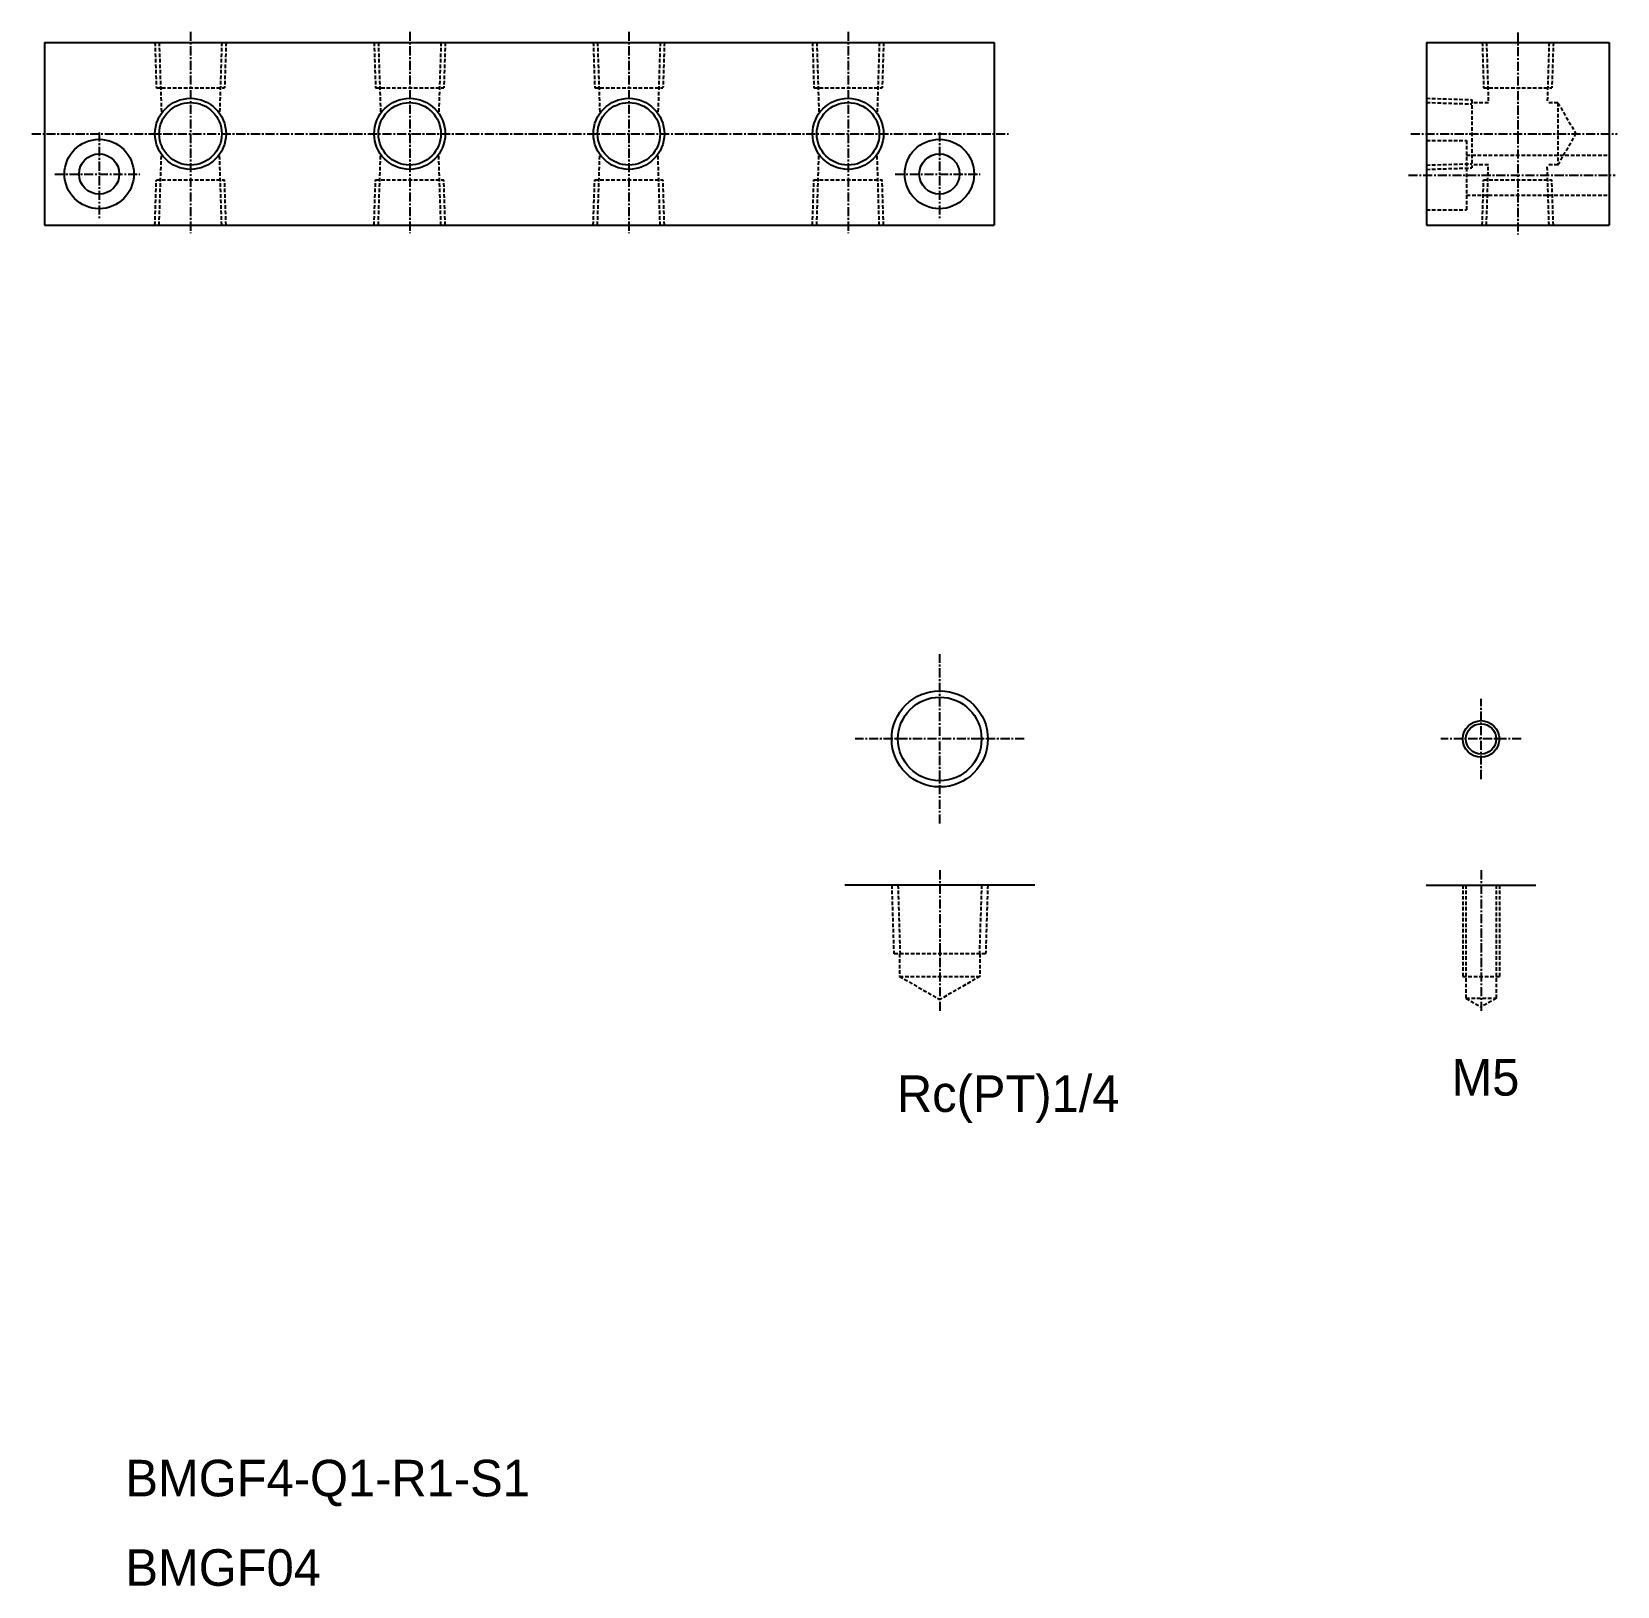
# Model space of a CAD drawing. Extents: x 3162 to 3379, y 9495 to 9708.
import ezdxf
from ezdxf.enums import TextEntityAlignment as Align

# ---------------------------------------------------------------- set-up
doc = ezdxf.new("R2010")
doc.units = 0
doc.linetypes.add('CENTER', pattern=[2, 1.25, -0.25, 0.25, -0.25])
doc.linetypes.add('DASHED', pattern=[0.75, 0.5, -0.25])
doc.layers.get('0').update_dxf_attribs({"linetype": 'CONTINUOUS'})
doc.layers.add('CENTER', color=1, linetype='CENTER')

msp = doc.modelspace()

# ---------------------------------------------------------------- linework, layer by layer
at = {"color": 7, "linetype": 'CONTINUOUS'}
for p, q in [((3164.05, 9706.12), (3294.05, 9706.12)), ((3164.05, 9706.12), (3164.05, 9681.12)), ((3294.05, 9706.12), (3294.05, 9681.12)), ((3353.21, 9706.12), (3353.21, 9681.12)), ((3353.21, 9706.12), (3378.21, 9706.12)), ((3378.21, 9706.12), (3378.21, 9681.12)), ((3164.05, 9681.12), (3294.05, 9681.12)), ((3353.21, 9681.12), (3378.21, 9681.12)), ((3299.6, 9590.8), (3273.6, 9590.8)), ((3353.19, 9590.8), (3368.19, 9590.8))]:
    msp.add_line(p, q, dxfattribs=at)
at = {"color": 3, "linetype": 'DASHED'}
for p, q in [((3179.18, 9706.12), (3179.38, 9699.92)), ((3179.76, 9706.12), (3180.07, 9696.42)), ((3188.33, 9706.12), (3188.03, 9696.42)), ((3188.91, 9706.12), (3188.72, 9699.92)), ((3209.18, 9706.12), (3209.38, 9699.92)), ((3209.76, 9706.12), (3210.07, 9696.42)), ((3218.33, 9706.12), (3218.03, 9696.42)), ((3218.91, 9706.12), (3218.72, 9699.92)), ((3239.18, 9706.12), (3239.38, 9699.92)), ((3239.76, 9706.12), (3240.07, 9696.42)), ((3248.33, 9706.12), (3248.03, 9696.42)), ((3248.91, 9706.12), (3248.72, 9699.92)), ((3269.18, 9706.12), (3269.38, 9699.92)), ((3269.76, 9706.12), (3270.07, 9696.42)), ((3278.33, 9706.12), (3278.03, 9696.42)), ((3278.91, 9706.12), (3278.72, 9699.92)), ((3360.85, 9706.12), (3361.04, 9699.92)), ((3361.43, 9706.12), (3361.69, 9697.87)), ((3370, 9706.12), (3369.74, 9697.87)), ((3370.58, 9706.12), (3370.38, 9699.92)), ((3179.38, 9699.92), (3188.72, 9699.92)), ((3209.38, 9699.92), (3218.72, 9699.92)), ((3239.38, 9699.92), (3248.72, 9699.92)), ((3269.38, 9699.92), (3278.72, 9699.92)), ((3353.21, 9698.49), (3359.41, 9698.29)), ((3361.04, 9699.92), (3370.38, 9699.92)), ((3353.21, 9697.91), (3359.41, 9697.71)), ((3359.41, 9698.29), (3359.41, 9688.95)), ((3361.69, 9697.87), (3359.41, 9697.87)), ((3371.21, 9697.87), (3369.74, 9697.87)), ((3371.21, 9697.87), (3371.21, 9689.37)), ((3371.21, 9697.87), (3373.67, 9693.62)), ((3353.21, 9692.71), (3358.71, 9692.71)), ((3358.71, 9692.71), (3358.71, 9683.21)), ((3371.21, 9689.37), (3373.67, 9693.62)), ((3179.76, 9681.12), (3180.07, 9690.83)), ((3188.33, 9681.12), (3188.03, 9690.83)), ((3209.76, 9681.12), (3210.07, 9690.83)), ((3218.33, 9681.12), (3218.03, 9690.83)), ((3239.76, 9681.12), (3240.07, 9690.83)), ((3248.33, 9681.12), (3248.03, 9690.83)), ((3269.76, 9681.12), (3270.07, 9690.83)), ((3278.33, 9681.12), (3278.03, 9690.83)), ((3358.71, 9690.71), (3378.21, 9690.71)), ((3353.21, 9689.34), (3359.41, 9689.53)), ((3353.21, 9688.76), (3359.41, 9688.95)), ((3361.69, 9689.37), (3359.41, 9689.37)), ((3361.43, 9681.12), (3361.69, 9689.37)), ((3370, 9681.12), (3369.74, 9689.37)), ((3371.21, 9689.37), (3369.74, 9689.37)), ((3179.18, 9681.12), (3179.38, 9687.32)), ((3179.38, 9687.32), (3188.72, 9687.32)), ((3188.91, 9681.12), (3188.72, 9687.32)), ((3209.18, 9681.12), (3209.38, 9687.32)), ((3209.38, 9687.32), (3218.72, 9687.32)), ((3218.91, 9681.12), (3218.72, 9687.32)), ((3239.18, 9681.12), (3239.38, 9687.32)), ((3239.38, 9687.32), (3248.72, 9687.32)), ((3248.91, 9681.12), (3248.72, 9687.32)), ((3269.18, 9681.12), (3269.38, 9687.32)), ((3269.38, 9687.32), (3278.72, 9687.32)), ((3278.91, 9681.12), (3278.72, 9687.32)), ((3360.85, 9681.12), (3361.04, 9687.32)), ((3361.04, 9687.32), (3370.38, 9687.32)), ((3370.58, 9681.12), (3370.38, 9687.32)), ((3358.71, 9685.21), (3378.21, 9685.21)), ((3353.21, 9683.21), (3358.71, 9683.21)), ((3280.02, 9590.8), (3280.31, 9581.4)), ((3280.87, 9590.8), (3281.17, 9581.4)), ((3292.32, 9590.8), (3292.02, 9581.4)), ((3293.17, 9590.8), (3292.88, 9581.4)), ((3358.19, 9590.8), (3358.19, 9578.3)), ((3358.62, 9590.8), (3358.62, 9575.3)), ((3362.76, 9590.8), (3362.76, 9575.3)), ((3363.19, 9590.8), (3363.19, 9578.3)), ((3292.88, 9581.4), (3280.31, 9581.4)), ((3281.1, 9581.4), (3281.1, 9578.3)), ((3292.1, 9581.4), (3292.1, 9578.3)), ((3281.1, 9578.3), (3292.1, 9578.3)), ((3281.1, 9578.3), (3286.6, 9575.12)), ((3292.1, 9578.3), (3286.6, 9575.12)), ((3358.19, 9578.3), (3363.19, 9578.3)), ((3358.62, 9575.3), (3360.69, 9574.11)), ((3358.62, 9575.3), (3362.76, 9575.3)), ((3362.76, 9575.3), (3360.69, 9574.11))]:
    msp.add_line(p, q, dxfattribs=at)
for p, q in [((3353.21, 9699.87), (3353.21, 9699.87)), ((3353.21, 9693.62), (3353.21, 9693.62))]:
    msp.add_line(p, q)
at = {"color": 3, "linetype": 'CONTINUOUS'}
for centre, radius in [((3184.05, 9693.62), 4.86), ((3214.05, 9693.62), 4.86), ((3244.05, 9693.62), 4.86), ((3274.05, 9693.62), 4.86), ((3286.6, 9610.8), 6.58), ((3360.69, 9610.8), 2.5)]:
    msp.add_circle(centre, radius, dxfattribs=at)
at = {"color": 7, "linetype": 'CONTINUOUS'}
for centre, radius in [((3184.05, 9693.62), 4.28), ((3214.05, 9693.62), 4.28), ((3244.05, 9693.62), 4.28), ((3274.05, 9693.62), 4.28), ((3171.55, 9688.12), 4.75), ((3286.55, 9688.12), 4.75), ((3171.55, 9688.12), 2.75), ((3286.55, 9688.12), 2.75), ((3286.6, 9610.8), 5.72), ((3360.69, 9610.8), 2.07)]:
    msp.add_circle(centre, radius, dxfattribs=at)
at = {"layer": 'CENTER', "color": 1, "linetype": 'CENTER'}
for p, q in [((3184.05, 9707.6), (3184.05, 9680.03)), ((3214.05, 9707.6), (3214.05, 9680.03)), ((3244.05, 9707.6), (3244.05, 9680.03)), ((3274.05, 9707.6), (3274.05, 9680.03)), ((3365.71, 9707.48), (3365.71, 9679.85)), ((3162.32, 9693.62), (3296.02, 9693.62)), ((3171.55, 9693.82), (3171.55, 9681.89)), ((3286.55, 9693.82), (3286.55, 9681.89)), ((3351.07, 9693.62), (3379.33, 9693.62)), ((3165.5, 9688.12), (3177.12, 9688.12)), ((3280.5, 9688.12), (3292.12, 9688.12)), ((3350.76, 9687.96), (3379.02, 9687.96)), ((3286.6, 9599.22), (3286.6, 9622.38)), ((3360.69, 9605.3), (3360.69, 9616.3)), ((3298.17, 9610.8), (3275.02, 9610.8)), ((3366.19, 9610.8), (3355.19, 9610.8)), ((3286.6, 9592.83), (3286.6, 9573.3)), ((3360.69, 9592.83), (3360.69, 9573.3))]:
    msp.add_line(p, q, dxfattribs=at)

# ---------------------------------------------------------------- texts
at = {"color": 7, "linetype": 'CONTINUOUS'}
for s, p in [('M5', (3365.93, 9564.48)), ('Rc(PT)1/4', (3311.2, 9562.25))]:
    msp.add_text(s, height=5, dxfattribs=at).set_placement(p, align=Align.MIDDLE_RIGHT)
for s, p in [('BMGF4-Q1-R1-S1', (3175.15, 9507.13)), ('BMGF04', (3175.15, 9494.89))]:
    msp.add_text(s, height=5, dxfattribs=at).set_placement(p)

doc.saveas('drawing.dxf')
